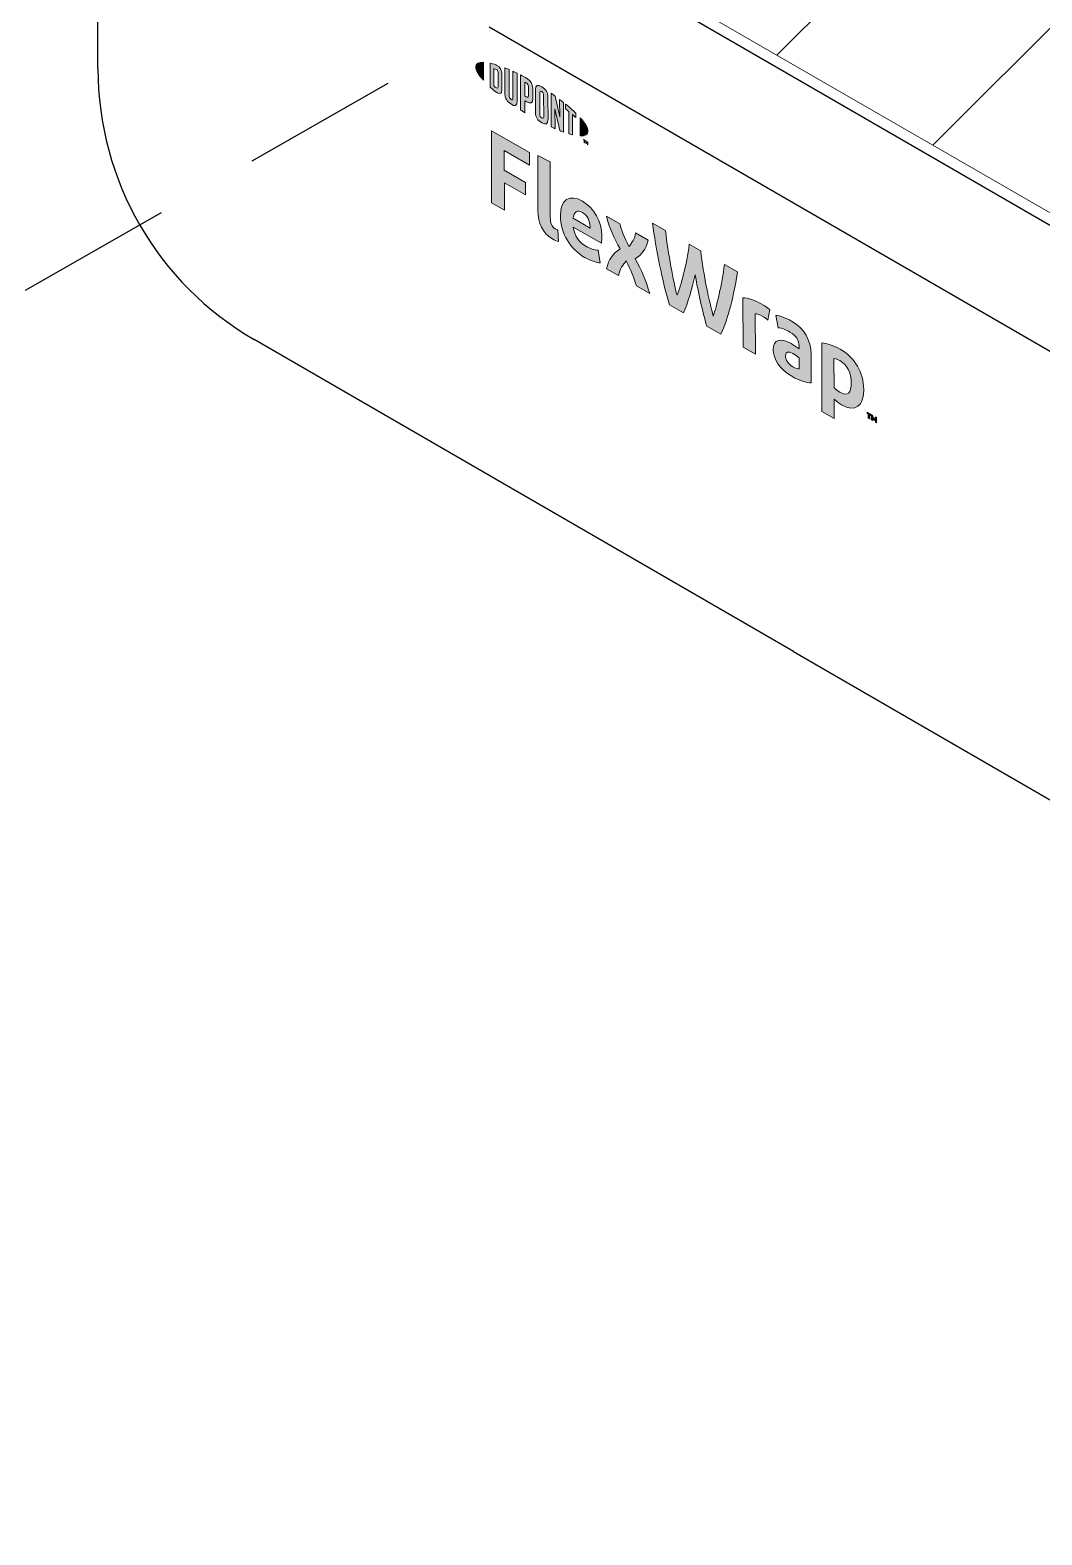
# Model space of a CAD drawing. Extents: x -1328 to 5679, y -4611 to 1603.
# Drawn here: x -146.6 to -88.4, y -1588.8 to -1502.3 of the extents above; entities that cross this region are included whole.
import ezdxf

# ---------------------------------------------------------------- set-up
doc = ezdxf.new("R2010")
doc.units = 0
doc.header["$MEASUREMENT"] = 0
doc.linetypes.add('AI-Linetype-57', pattern=[15, 9, -6])
for name, color, linetype, lineweight in [('G-ANNO-TTLB', 7, 'Continuous', 0), ('Layer 12', 7, 'Continuous', 0), ('TYVEK', 7, 'Continuous', 0)]:
    doc.layers.add(name, color=color, linetype=linetype, lineweight=lineweight)

# ---------------------------------------------------------------- blocks, each defined once
blk = doc.blocks.new('Block_154')
at = {"layer": 'TYVEK', "true_color": 0x003b71, "transparency": 33554687}
h = blk.add_hatch(color=156, dxfattribs=at)
h.dxf.hatch_style = 2
edge = h.paths.add_edge_path()
edge.add_spline(control_points=[(-120.069, -1512.227), (-120.069, -1512.227), (-120.079, -1508.086), (-120.079, -1508.086), (-120.079, -1508.086), (-117.894, -1509.341), (-117.894, -1509.341), (-117.894, -1509.341), (-117.892, -1510.063), (-117.892, -1510.063), (-117.892, -1510.063), (-119.344, -1509.229), (-119.344, -1509.229), (-119.344, -1509.229), (-119.341, -1510.353), (-119.341, -1510.353), (-119.341, -1510.353), (-118.12, -1511.054), (-118.12, -1511.054), (-118.12, -1511.054), (-118.118, -1511.776), (-118.118, -1511.776), (-118.118, -1511.776), (-119.339, -1511.075), (-119.339, -1511.075), (-119.339, -1511.075), (-119.335, -1512.648), (-119.335, -1512.648), (-119.335, -1512.648), (-120.069, -1512.227), (-120.069, -1512.227)], knot_values=[0, 0, 0, 0, 1, 1, 1, 2, 2, 2, 3, 3, 3, 4, 4, 4, 5, 5, 5, 6, 6, 6, 7, 7, 7, 8, 8, 8, 9, 9, 9, 10, 10, 10, 10], degree=3, periodic=0)
h = blk.add_hatch(color=156, dxfattribs=at)
h.dxf.hatch_style = 2
edge = h.paths.add_edge_path()
edge.add_spline(control_points=[(-116.696, -1513.071), (-116.695, -1513.39), (-116.623, -1513.603), (-116.418, -1513.721), (-116.367, -1513.75), (-116.315, -1513.774), (-116.269, -1513.789), (-116.269, -1513.789), (-116.216, -1514.463), (-116.216, -1514.463), (-116.314, -1514.431), (-116.473, -1514.363), (-116.575, -1514.304), (-117.165, -1513.965), (-117.402, -1513.386), (-117.404, -1512.676), (-117.404, -1512.676), (-117.412, -1509.517), (-117.412, -1509.517), (-117.412, -1509.517), (-116.704, -1509.877), (-116.704, -1509.877), (-116.704, -1509.877), (-116.696, -1513.071), (-116.696, -1513.071)], knot_values=[0, 0, 0, 0, 1, 1, 1, 2, 2, 2, 3, 3, 3, 4, 4, 4, 5, 5, 5, 6, 6, 6, 7, 7, 7, 8, 8, 8, 8], degree=3, periodic=0)
h = blk.add_hatch(color=156, dxfattribs=at)
h.dxf.hatch_style = 2
edge = h.paths.add_edge_path()
edge.add_spline(control_points=[(-115.385, -1513.121), (-115.385, -1513.121), (-114.41, -1513.68), (-114.41, -1513.68), (-114.41, -1513.68), (-114.41, -1513.61), (-114.41, -1513.61), (-114.411, -1513.278), (-114.565, -1512.947), (-114.847, -1512.785), (-115.145, -1512.615), (-115.339, -1512.745), (-115.385, -1513.121)], knot_values=[0, 0, 0, 0, 1, 1, 1, 2, 2, 2, 3, 3, 3, 4, 4, 4, 4], degree=3, periodic=0)
edge = h.paths.add_edge_path()
edge.add_spline(control_points=[(-113.826, -1515.681), (-114.051, -1515.67), (-114.385, -1515.562), (-114.723, -1515.367), (-115.549, -1514.893), (-116.115, -1513.966), (-116.118, -1512.984), (-116.12, -1512.043), (-115.603, -1511.702), (-114.849, -1512.135), (-114.177, -1512.52), (-113.734, -1513.324), (-113.733, -1514.117), (-113.732, -1514.294), (-113.742, -1514.442), (-113.752, -1514.554), (-113.752, -1514.554), (-115.373, -1513.624), (-115.373, -1513.624), (-115.305, -1514.135), (-115.064, -1514.487), (-114.653, -1514.722), (-114.402, -1514.867), (-114.161, -1514.94), (-113.941, -1514.96), (-113.941, -1514.96), (-113.826, -1515.681), (-113.826, -1515.681)], knot_values=[0, 0, 0, 0, 1, 1, 1, 2, 2, 2, 3, 3, 3, 4, 4, 4, 5, 5, 5, 6, 6, 6, 7, 7, 7, 8, 8, 8, 9, 9, 9, 9], degree=3, periodic=0)
h = blk.add_hatch(color=156, dxfattribs=at)
h.dxf.hatch_style = 2
edge = h.paths.add_edge_path()
edge.add_spline(control_points=[(-112.686, -1514.883), (-113.03, -1514.248), (-113.303, -1513.684), (-113.464, -1513.001), (-113.464, -1513.001), (-112.699, -1513.44), (-112.699, -1513.44), (-112.632, -1513.744), (-112.405, -1514.276), (-112.179, -1514.743), (-111.99, -1514.526), (-111.826, -1514.272), (-111.791, -1513.961), (-111.791, -1513.961), (-111.073, -1514.373), (-111.073, -1514.373), (-111.205, -1514.912), (-111.43, -1515.214), (-111.813, -1515.449), (-111.443, -1516.14), (-111.19, -1516.698), (-110.979, -1517.446), (-110.979, -1517.446), (-111.743, -1517.007), (-111.743, -1517.007), (-111.851, -1516.614), (-112.109, -1516.023), (-112.325, -1515.574), (-112.519, -1515.788), (-112.703, -1516.037), (-112.774, -1516.415), (-112.774, -1516.415), (-113.462, -1516.021), (-113.462, -1516.021), (-113.335, -1515.479), (-113.095, -1515.144), (-112.686, -1514.883)], knot_values=[0, 0, 0, 0, 1, 1, 1, 2, 2, 2, 3, 3, 3, 4, 4, 4, 5, 5, 5, 6, 6, 6, 7, 7, 7, 8, 8, 8, 9, 9, 9, 10, 10, 10, 11, 11, 11, 12, 12, 12, 12], degree=3, periodic=0)
h = blk.add_hatch(color=156, dxfattribs=at)
h.dxf.hatch_style = 2
edge = h.paths.add_edge_path()
edge.add_spline(control_points=[(-106.684, -1515.776), (-106.684, -1515.776), (-105.935, -1516.206), (-105.935, -1516.206), (-106.127, -1517.473), (-106.462, -1518.905), (-106.895, -1519.791), (-106.895, -1519.791), (-107.7, -1519.328), (-107.7, -1519.328), (-107.953, -1518.444), (-108.181, -1517.445), (-108.374, -1516.366), (-108.566, -1517.224), (-108.785, -1517.967), (-109.039, -1518.56), (-109.039, -1518.56), (-109.845, -1518.097), (-109.845, -1518.097), (-110.258, -1516.726), (-110.626, -1514.89), (-110.819, -1513.403), (-110.819, -1513.403), (-110.075, -1513.83), (-110.075, -1513.83), (-109.913, -1515.169), (-109.623, -1516.736), (-109.411, -1517.549), (-109.192, -1516.983), (-108.851, -1515.82), (-108.706, -1514.616), (-108.706, -1514.616), (-108.049, -1514.993), (-108.049, -1514.993), (-107.892, -1516.371), (-107.555, -1517.923), (-107.328, -1518.745), (-107.124, -1518.17), (-106.835, -1516.936), (-106.684, -1515.776)], knot_values=[0, 0, 0, 0, 1, 1, 1, 2, 2, 2, 3, 3, 3, 4, 4, 4, 5, 5, 5, 6, 6, 6, 7, 7, 7, 8, 8, 8, 9, 9, 9, 10, 10, 10, 11, 11, 11, 12, 12, 12, 13, 13, 13, 13], degree=3, periodic=0)
h = blk.add_hatch(color=156, dxfattribs=at)
h.dxf.hatch_style = 2
edge = h.paths.add_edge_path()
edge.add_spline(control_points=[(-104.543, -1518.052), (-104.358, -1518.158), (-104.183, -1518.281), (-104.081, -1518.37), (-104.081, -1518.37), (-104.182, -1518.98), (-104.182, -1518.98), (-104.269, -1518.894), (-104.377, -1518.82), (-104.484, -1518.758), (-104.674, -1518.649), (-104.802, -1518.617), (-104.91, -1518.615), (-104.91, -1518.615), (-104.904, -1520.933), (-104.904, -1520.933), (-104.904, -1520.933), (-105.612, -1520.527), (-105.612, -1520.527), (-105.612, -1520.527), (-105.619, -1517.693), (-105.619, -1517.693), (-105.343, -1517.693), (-104.912, -1517.84), (-104.543, -1518.052)], knot_values=[0, 0, 0, 0, 1, 1, 1, 2, 2, 2, 3, 3, 3, 4, 4, 4, 5, 5, 5, 6, 6, 6, 7, 7, 7, 8, 8, 8, 8], degree=3, periodic=0)
h = blk.add_hatch(color=156, dxfattribs=at)
h.dxf.hatch_style = 2
edge = h.paths.add_edge_path()
edge.add_spline(control_points=[(-102.387, -1521.782), (-102.387, -1521.782), (-102.388, -1521.149), (-102.388, -1521.149), (-102.506, -1521.052), (-102.63, -1520.963), (-102.753, -1520.893), (-102.989, -1520.757), (-103.173, -1520.758), (-103.172, -1521.036), (-103.172, -1521.284), (-103.018, -1521.503), (-102.746, -1521.659), (-102.592, -1521.747), (-102.464, -1521.785), (-102.387, -1521.782)], knot_values=[0, 0, 0, 0, 1, 1, 1, 2, 2, 2, 3, 3, 3, 4, 4, 4, 5, 5, 5, 5], degree=3, periodic=0)
edge = h.paths.add_edge_path()
edge.add_spline(control_points=[(-102.816, -1522.203), (-103.519, -1521.8), (-103.874, -1521.2), (-103.875, -1520.668), (-103.877, -1520.082), (-103.462, -1519.977), (-102.846, -1520.325), (-102.703, -1520.407), (-102.518, -1520.537), (-102.39, -1520.634), (-102.39, -1520.634), (-102.39, -1520.492), (-102.39, -1520.492), (-102.391, -1520.132), (-102.571, -1519.857), (-102.915, -1519.66), (-103.14, -1519.53), (-103.381, -1519.433), (-103.591, -1519.413), (-103.591, -1519.413), (-103.721, -1518.7), (-103.721, -1518.7), (-103.501, -1518.721), (-103.147, -1518.853), (-102.834, -1519.032), (-102.08, -1519.465), (-101.704, -1520.142), (-101.702, -1520.94), (-101.702, -1520.94), (-101.698, -1522.585), (-101.698, -1522.585), (-101.908, -1522.588), (-102.303, -1522.498), (-102.816, -1522.203)], knot_values=[0, 0, 0, 0, 1, 1, 1, 2, 2, 2, 3, 3, 3, 4, 4, 4, 5, 5, 5, 6, 6, 6, 7, 7, 7, 8, 8, 8, 9, 9, 9, 10, 10, 10, 11, 11, 11, 11], degree=3, periodic=0)
h = blk.add_hatch(color=156, dxfattribs=at)
h.dxf.hatch_style = 2
edge = h.paths.add_edge_path()
edge.add_spline(control_points=[(-100.053, -1523.116), (-99.601, -1523.375), (-99.392, -1523.177), (-99.393, -1522.567), (-99.394, -1522.035), (-99.59, -1521.568), (-100.057, -1521.3), (-100.185, -1521.227), (-100.278, -1521.203), (-100.385, -1521.189), (-100.385, -1521.189), (-100.381, -1522.845), (-100.381, -1522.845), (-100.284, -1522.948), (-100.201, -1523.031), (-100.053, -1523.116)], knot_values=[0, 0, 0, 0, 1, 1, 1, 2, 2, 2, 3, 3, 3, 4, 4, 4, 5, 5, 5, 5], degree=3, periodic=0)
edge = h.paths.add_edge_path()
edge.add_spline(control_points=[(-99.948, -1523.838), (-100.128, -1523.735), (-100.251, -1523.64), (-100.38, -1523.513), (-100.38, -1523.513), (-100.377, -1524.637), (-100.377, -1524.637), (-100.377, -1524.637), (-101.08, -1524.234), (-101.08, -1524.234), (-101.08, -1524.234), (-101.089, -1520.288), (-101.089, -1520.288), (-100.797, -1520.302), (-100.387, -1520.437), (-100.023, -1520.646), (-99.181, -1521.129), (-98.677, -1522.01), (-98.675, -1522.956), (-98.673, -1523.926), (-99.148, -1524.297), (-99.948, -1523.838)], knot_values=[0, 0, 0, 0, 1, 1, 1, 2, 2, 2, 3, 3, 3, 4, 4, 4, 5, 5, 5, 6, 6, 6, 7, 7, 7, 7], degree=3, periodic=0)
h = blk.add_hatch(color=156, dxfattribs=at)
h.dxf.hatch_style = 2
edge = h.paths.add_edge_path()
edge.add_spline(control_points=[(-98.167, -1524.443), (-98.141, -1524.53), (-98.116, -1524.596), (-98.085, -1524.667), (-98.055, -1524.632), (-98.033, -1524.592), (-98.008, -1524.534), (-98.008, -1524.534), (-97.934, -1524.576), (-97.934, -1524.576), (-97.934, -1524.576), (-97.933, -1524.882), (-97.933, -1524.882), (-97.933, -1524.882), (-97.998, -1524.845), (-97.998, -1524.845), (-97.998, -1524.845), (-97.998, -1524.704), (-97.998, -1524.704), (-97.998, -1524.704), (-97.995, -1524.658), (-97.995, -1524.658), (-98.016, -1524.692), (-98.04, -1524.727), (-98.061, -1524.753), (-98.061, -1524.753), (-98.111, -1524.725), (-98.111, -1524.725), (-98.133, -1524.672), (-98.158, -1524.609), (-98.179, -1524.55), (-98.179, -1524.55), (-98.176, -1524.602), (-98.176, -1524.602), (-98.176, -1524.602), (-98.176, -1524.743), (-98.176, -1524.743), (-98.176, -1524.743), (-98.24, -1524.706), (-98.24, -1524.706), (-98.24, -1524.706), (-98.241, -1524.4), (-98.241, -1524.4), (-98.241, -1524.4), (-98.167, -1524.443), (-98.167, -1524.443)], knot_values=[0, 0, 0, 0, 1, 1, 1, 2, 2, 2, 3, 3, 3, 4, 4, 4, 5, 5, 5, 6, 6, 6, 7, 7, 7, 8, 8, 8, 9, 9, 9, 10, 10, 10, 11, 11, 11, 12, 12, 12, 13, 13, 13, 14, 14, 14, 15, 15, 15, 15], degree=3, periodic=0)
edge = h.paths.add_edge_path()
edge.add_spline(control_points=[(-98.413, -1524.369), (-98.413, -1524.369), (-98.484, -1524.328), (-98.484, -1524.328), (-98.484, -1524.328), (-98.484, -1524.26), (-98.484, -1524.26), (-98.484, -1524.26), (-98.27, -1524.383), (-98.27, -1524.383), (-98.27, -1524.383), (-98.27, -1524.451), (-98.27, -1524.451), (-98.27, -1524.451), (-98.341, -1524.41), (-98.341, -1524.41), (-98.341, -1524.41), (-98.341, -1524.648), (-98.341, -1524.648), (-98.341, -1524.648), (-98.412, -1524.607), (-98.412, -1524.607), (-98.412, -1524.607), (-98.413, -1524.369), (-98.413, -1524.369)], knot_values=[0, 0, 0, 0, 1, 1, 1, 2, 2, 2, 3, 3, 3, 4, 4, 4, 5, 5, 5, 6, 6, 6, 7, 7, 7, 8, 8, 8, 8], degree=3, periodic=0)
at = {"layer": 'TYVEK'}
for points, knots in [([(-120.069, -1512.227), (-120.069, -1512.227), (-120.079, -1508.086), (-120.079, -1508.086), (-120.079, -1508.086), (-117.894, -1509.341), (-117.894, -1509.341), (-117.894, -1509.341), (-117.892, -1510.063), (-117.892, -1510.063), (-117.892, -1510.063), (-119.344, -1509.229), (-119.344, -1509.229), (-119.344, -1509.229), (-119.341, -1510.353), (-119.341, -1510.353), (-119.341, -1510.353), (-118.12, -1511.054), (-118.12, -1511.054), (-118.12, -1511.054), (-118.118, -1511.776), (-118.118, -1511.776), (-118.118, -1511.776), (-119.339, -1511.075), (-119.339, -1511.075), (-119.339, -1511.075), (-119.335, -1512.648), (-119.335, -1512.648), (-119.335, -1512.648), (-120.069, -1512.227), (-120.069, -1512.227)], [0, 0, 0, 0, 1, 1, 1, 2, 2, 2, 3, 3, 3, 4, 4, 4, 5, 5, 5, 6, 6, 6, 7, 7, 7, 8, 8, 8, 9, 9, 9, 10, 10, 10, 10]), ([(-116.696, -1513.071), (-116.695, -1513.39), (-116.623, -1513.603), (-116.418, -1513.721), (-116.367, -1513.75), (-116.315, -1513.774), (-116.269, -1513.789), (-116.269, -1513.789), (-116.216, -1514.463), (-116.216, -1514.463), (-116.314, -1514.431), (-116.473, -1514.363), (-116.575, -1514.304), (-117.165, -1513.965), (-117.402, -1513.386), (-117.404, -1512.676), (-117.404, -1512.676), (-117.412, -1509.517), (-117.412, -1509.517), (-117.412, -1509.517), (-116.704, -1509.877), (-116.704, -1509.877), (-116.704, -1509.877), (-116.696, -1513.071), (-116.696, -1513.071)], [0, 0, 0, 0, 1, 1, 1, 2, 2, 2, 3, 3, 3, 4, 4, 4, 5, 5, 5, 6, 6, 6, 7, 7, 7, 8, 8, 8, 8]), ([(-113.826, -1515.681), (-114.051, -1515.67), (-114.385, -1515.562), (-114.723, -1515.367), (-115.549, -1514.893), (-116.115, -1513.966), (-116.118, -1512.984), (-116.12, -1512.043), (-115.603, -1511.702), (-114.849, -1512.135), (-114.177, -1512.52), (-113.734, -1513.324), (-113.733, -1514.117), (-113.732, -1514.294), (-113.742, -1514.442), (-113.752, -1514.554), (-113.752, -1514.554), (-115.373, -1513.624), (-115.373, -1513.624), (-115.305, -1514.135), (-115.064, -1514.487), (-114.653, -1514.722), (-114.402, -1514.867), (-114.161, -1514.94), (-113.941, -1514.96), (-113.941, -1514.96), (-113.826, -1515.681), (-113.826, -1515.681)], [0, 0, 0, 0, 1, 1, 1, 2, 2, 2, 3, 3, 3, 4, 4, 4, 5, 5, 5, 6, 6, 6, 7, 7, 7, 8, 8, 8, 9, 9, 9, 9]), ([(-115.385, -1513.121), (-115.385, -1513.121), (-114.41, -1513.68), (-114.41, -1513.68), (-114.41, -1513.68), (-114.41, -1513.61), (-114.41, -1513.61), (-114.411, -1513.278), (-114.565, -1512.947), (-114.847, -1512.785), (-115.145, -1512.615), (-115.339, -1512.745), (-115.385, -1513.121)], [0, 0, 0, 0, 1, 1, 1, 2, 2, 2, 3, 3, 3, 4, 4, 4, 4]), ([(-112.686, -1514.883), (-113.03, -1514.248), (-113.303, -1513.684), (-113.464, -1513.001), (-113.464, -1513.001), (-112.699, -1513.44), (-112.699, -1513.44), (-112.632, -1513.744), (-112.405, -1514.276), (-112.179, -1514.743), (-111.99, -1514.526), (-111.826, -1514.272), (-111.791, -1513.961), (-111.791, -1513.961), (-111.073, -1514.373), (-111.073, -1514.373), (-111.205, -1514.912), (-111.43, -1515.214), (-111.813, -1515.449), (-111.443, -1516.14), (-111.19, -1516.698), (-110.979, -1517.446), (-110.979, -1517.446), (-111.743, -1517.007), (-111.743, -1517.007), (-111.851, -1516.614), (-112.109, -1516.023), (-112.325, -1515.574), (-112.519, -1515.788), (-112.703, -1516.037), (-112.774, -1516.415), (-112.774, -1516.415), (-113.462, -1516.021), (-113.462, -1516.021), (-113.335, -1515.479), (-113.095, -1515.144), (-112.686, -1514.883)], [0, 0, 0, 0, 1, 1, 1, 2, 2, 2, 3, 3, 3, 4, 4, 4, 5, 5, 5, 6, 6, 6, 7, 7, 7, 8, 8, 8, 9, 9, 9, 10, 10, 10, 11, 11, 11, 12, 12, 12, 12]), ([(-106.684, -1515.776), (-106.684, -1515.776), (-105.935, -1516.206), (-105.935, -1516.206), (-106.127, -1517.473), (-106.462, -1518.905), (-106.895, -1519.791), (-106.895, -1519.791), (-107.7, -1519.328), (-107.7, -1519.328), (-107.953, -1518.444), (-108.181, -1517.445), (-108.374, -1516.366), (-108.566, -1517.224), (-108.785, -1517.967), (-109.039, -1518.56), (-109.039, -1518.56), (-109.845, -1518.097), (-109.845, -1518.097), (-110.258, -1516.726), (-110.626, -1514.89), (-110.819, -1513.403), (-110.819, -1513.403), (-110.075, -1513.83), (-110.075, -1513.83), (-109.913, -1515.169), (-109.623, -1516.736), (-109.411, -1517.549), (-109.192, -1516.983), (-108.851, -1515.82), (-108.706, -1514.616), (-108.706, -1514.616), (-108.049, -1514.993), (-108.049, -1514.993), (-107.892, -1516.371), (-107.555, -1517.923), (-107.328, -1518.745), (-107.124, -1518.17), (-106.835, -1516.936), (-106.684, -1515.776)], [0, 0, 0, 0, 1, 1, 1, 2, 2, 2, 3, 3, 3, 4, 4, 4, 5, 5, 5, 6, 6, 6, 7, 7, 7, 8, 8, 8, 9, 9, 9, 10, 10, 10, 11, 11, 11, 12, 12, 12, 13, 13, 13, 13]), ([(-104.543, -1518.052), (-104.358, -1518.158), (-104.183, -1518.281), (-104.081, -1518.37), (-104.081, -1518.37), (-104.182, -1518.98), (-104.182, -1518.98), (-104.269, -1518.894), (-104.377, -1518.82), (-104.484, -1518.758), (-104.674, -1518.649), (-104.802, -1518.617), (-104.91, -1518.615), (-104.91, -1518.615), (-104.904, -1520.933), (-104.904, -1520.933), (-104.904, -1520.933), (-105.612, -1520.527), (-105.612, -1520.527), (-105.612, -1520.527), (-105.619, -1517.693), (-105.619, -1517.693), (-105.343, -1517.693), (-104.912, -1517.84), (-104.543, -1518.052)], [0, 0, 0, 0, 1, 1, 1, 2, 2, 2, 3, 3, 3, 4, 4, 4, 5, 5, 5, 6, 6, 6, 7, 7, 7, 8, 8, 8, 8]), ([(-102.816, -1522.203), (-103.519, -1521.8), (-103.874, -1521.2), (-103.875, -1520.668), (-103.877, -1520.082), (-103.462, -1519.977), (-102.846, -1520.325), (-102.703, -1520.407), (-102.518, -1520.537), (-102.39, -1520.634), (-102.39, -1520.634), (-102.39, -1520.492), (-102.39, -1520.492), (-102.391, -1520.132), (-102.571, -1519.857), (-102.915, -1519.66), (-103.14, -1519.53), (-103.381, -1519.433), (-103.591, -1519.413), (-103.591, -1519.413), (-103.721, -1518.7), (-103.721, -1518.7), (-103.501, -1518.721), (-103.147, -1518.853), (-102.834, -1519.032), (-102.08, -1519.465), (-101.704, -1520.142), (-101.702, -1520.94), (-101.702, -1520.94), (-101.698, -1522.585), (-101.698, -1522.585), (-101.908, -1522.588), (-102.303, -1522.498), (-102.816, -1522.203)], [0, 0, 0, 0, 1, 1, 1, 2, 2, 2, 3, 3, 3, 4, 4, 4, 5, 5, 5, 6, 6, 6, 7, 7, 7, 8, 8, 8, 9, 9, 9, 10, 10, 10, 11, 11, 11, 11]), ([(-99.948, -1523.838), (-100.128, -1523.735), (-100.251, -1523.64), (-100.38, -1523.513), (-100.38, -1523.513), (-100.377, -1524.637), (-100.377, -1524.637), (-100.377, -1524.637), (-101.08, -1524.234), (-101.08, -1524.234), (-101.08, -1524.234), (-101.089, -1520.288), (-101.089, -1520.288), (-100.797, -1520.302), (-100.387, -1520.437), (-100.023, -1520.646), (-99.181, -1521.129), (-98.677, -1522.01), (-98.675, -1522.956), (-98.673, -1523.926), (-99.148, -1524.297), (-99.948, -1523.838)], [0, 0, 0, 0, 1, 1, 1, 2, 2, 2, 3, 3, 3, 4, 4, 4, 5, 5, 5, 6, 6, 6, 7, 7, 7, 7]), ([(-102.387, -1521.782), (-102.387, -1521.782), (-102.388, -1521.149), (-102.388, -1521.149), (-102.506, -1521.052), (-102.63, -1520.963), (-102.753, -1520.893), (-102.989, -1520.757), (-103.173, -1520.758), (-103.172, -1521.036), (-103.172, -1521.284), (-103.018, -1521.503), (-102.746, -1521.659), (-102.592, -1521.747), (-102.464, -1521.785), (-102.387, -1521.782)], [0, 0, 0, 0, 1, 1, 1, 2, 2, 2, 3, 3, 3, 4, 4, 4, 5, 5, 5, 5]), ([(-100.053, -1523.116), (-99.601, -1523.375), (-99.392, -1523.177), (-99.393, -1522.567), (-99.394, -1522.035), (-99.59, -1521.568), (-100.057, -1521.3), (-100.185, -1521.227), (-100.278, -1521.203), (-100.385, -1521.189), (-100.385, -1521.189), (-100.381, -1522.845), (-100.381, -1522.845), (-100.284, -1522.948), (-100.201, -1523.031), (-100.053, -1523.116)], [0, 0, 0, 0, 1, 1, 1, 2, 2, 2, 3, 3, 3, 4, 4, 4, 5, 5, 5, 5]), ([(-98.413, -1524.369), (-98.413, -1524.369), (-98.484, -1524.328), (-98.484, -1524.328), (-98.484, -1524.328), (-98.484, -1524.26), (-98.484, -1524.26), (-98.484, -1524.26), (-98.27, -1524.383), (-98.27, -1524.383), (-98.27, -1524.383), (-98.27, -1524.451), (-98.27, -1524.451), (-98.27, -1524.451), (-98.341, -1524.41), (-98.341, -1524.41), (-98.341, -1524.41), (-98.341, -1524.648), (-98.341, -1524.648), (-98.341, -1524.648), (-98.412, -1524.607), (-98.412, -1524.607), (-98.412, -1524.607), (-98.413, -1524.369), (-98.413, -1524.369)], [0, 0, 0, 0, 1, 1, 1, 2, 2, 2, 3, 3, 3, 4, 4, 4, 5, 5, 5, 6, 6, 6, 7, 7, 7, 8, 8, 8, 8]), ([(-98.167, -1524.443), (-98.141, -1524.53), (-98.116, -1524.596), (-98.085, -1524.667), (-98.055, -1524.632), (-98.033, -1524.592), (-98.008, -1524.534), (-98.008, -1524.534), (-97.934, -1524.576), (-97.934, -1524.576), (-97.934, -1524.576), (-97.933, -1524.882), (-97.933, -1524.882), (-97.933, -1524.882), (-97.998, -1524.845), (-97.998, -1524.845), (-97.998, -1524.845), (-97.998, -1524.704), (-97.998, -1524.704), (-97.998, -1524.704), (-97.995, -1524.658), (-97.995, -1524.658), (-98.016, -1524.692), (-98.04, -1524.727), (-98.061, -1524.753), (-98.061, -1524.753), (-98.111, -1524.725), (-98.111, -1524.725), (-98.133, -1524.672), (-98.158, -1524.609), (-98.179, -1524.55), (-98.179, -1524.55), (-98.176, -1524.602), (-98.176, -1524.602), (-98.176, -1524.602), (-98.176, -1524.743), (-98.176, -1524.743), (-98.176, -1524.743), (-98.24, -1524.706), (-98.24, -1524.706), (-98.24, -1524.706), (-98.241, -1524.4), (-98.241, -1524.4), (-98.241, -1524.4), (-98.167, -1524.443), (-98.167, -1524.443)], [0, 0, 0, 0, 1, 1, 1, 2, 2, 2, 3, 3, 3, 4, 4, 4, 5, 5, 5, 6, 6, 6, 7, 7, 7, 8, 8, 8, 9, 9, 9, 10, 10, 10, 11, 11, 11, 12, 12, 12, 13, 13, 13, 14, 14, 14, 15, 15, 15, 15])]:
    blk.add_open_spline(points, degree=3, knots=knots, dxfattribs=at)
blk = doc.blocks.new('Block_155')
at = {"layer": 'TYVEK', "true_color": 0x003b71, "transparency": 33554687}
h = blk.add_hatch(color=156, dxfattribs=at)
h.dxf.hatch_style = 2
edge = h.paths.add_edge_path()
edge.add_spline(control_points=[(-120.982, -1504.408), (-120.981, -1504.598), (-120.82, -1504.869), (-120.54, -1505.182), (-120.54, -1505.182), (-120.543, -1504.143), (-120.543, -1504.143), (-120.822, -1504.134), (-120.982, -1504.219), (-120.982, -1504.408)], knot_values=[0, 0, 0, 0, 1, 1, 1, 2, 2, 2, 3, 3, 3, 3], degree=3, periodic=0)
h = blk.add_hatch(color=156, dxfattribs=at)
h.dxf.hatch_style = 2
edge = h.paths.add_edge_path()
edge.add_spline(control_points=[(-119.7, -1505.568), (-119.7, -1505.648), (-119.742, -1505.65), (-119.791, -1505.622), (-119.83, -1505.6), (-119.89, -1505.549), (-119.938, -1505.506), (-119.938, -1505.506), (-119.941, -1504.512), (-119.941, -1504.512), (-119.892, -1504.525), (-119.832, -1504.543), (-119.794, -1504.565), (-119.744, -1504.594), (-119.703, -1504.644), (-119.702, -1504.724), (-119.702, -1504.724), (-119.7, -1505.568), (-119.7, -1505.568)], knot_values=[0, 0, 0, 0, 1, 1, 1, 2, 2, 2, 3, 3, 3, 4, 4, 4, 5, 5, 5, 6, 6, 6, 6], degree=3, periodic=0)
edge = h.paths.add_edge_path()
edge.add_spline(control_points=[(-119.762, -1504.324), (-119.84, -1504.279), (-119.953, -1504.241), (-120.156, -1504.197), (-120.156, -1504.197), (-120.153, -1505.575), (-120.153, -1505.575), (-119.974, -1505.74), (-119.836, -1505.856), (-119.758, -1505.9), (-119.578, -1506.004), (-119.477, -1505.935), (-119.477, -1505.731), (-119.477, -1505.731), (-119.48, -1504.816), (-119.48, -1504.816), (-119.48, -1504.613), (-119.582, -1504.428), (-119.762, -1504.324)], knot_values=[0, 0, 0, 0, 1, 1, 1, 2, 2, 2, 3, 3, 3, 4, 4, 4, 5, 5, 5, 6, 6, 6, 6], degree=3, periodic=0)
h = blk.add_hatch(color=156, dxfattribs=at)
h.dxf.hatch_style = 2
edge = h.paths.add_edge_path()
edge.add_spline(control_points=[(-118.85, -1506.218), (-118.85, -1506.297), (-118.873, -1506.334), (-118.96, -1506.272), (-119.044, -1506.212), (-119.067, -1506.158), (-119.067, -1506.063), (-119.067, -1506.063), (-119.071, -1504.564), (-119.071, -1504.564), (-119.127, -1504.538), (-119.253, -1504.486), (-119.307, -1504.464), (-119.307, -1504.464), (-119.303, -1505.981), (-119.303, -1505.981), (-119.302, -1506.223), (-119.2, -1506.376), (-118.959, -1506.546), (-118.738, -1506.702), (-118.603, -1506.651), (-118.604, -1506.382), (-118.604, -1506.382), (-118.608, -1504.78), (-118.608, -1504.78), (-118.654, -1504.757), (-118.805, -1504.685), (-118.853, -1504.663), (-118.853, -1504.663), (-118.85, -1506.218), (-118.85, -1506.218)], knot_values=[0, 0, 0, 0, 1, 1, 1, 2, 2, 2, 3, 3, 3, 4, 4, 4, 5, 5, 5, 6, 6, 6, 7, 7, 7, 8, 8, 8, 9, 9, 9, 10, 10, 10, 10], degree=3, periodic=0)
h = blk.add_hatch(color=156, dxfattribs=at)
h.dxf.hatch_style = 2
edge = h.paths.add_edge_path()
edge.add_spline(control_points=[(-117.955, -1506.073), (-117.955, -1506.16), (-117.981, -1506.189), (-118.081, -1506.132), (-118.081, -1506.132), (-118.167, -1506.083), (-118.167, -1506.083), (-118.167, -1506.083), (-118.169, -1505.286), (-118.169, -1505.286), (-118.131, -1505.306), (-118.11, -1505.317), (-118.087, -1505.33), (-117.979, -1505.392), (-117.956, -1505.453), (-117.956, -1505.541), (-117.956, -1505.541), (-117.955, -1506.073), (-117.955, -1506.073)], knot_values=[0, 0, 0, 0, 1, 1, 1, 2, 2, 2, 3, 3, 3, 4, 4, 4, 5, 5, 5, 6, 6, 6, 6], degree=3, periodic=0)
edge = h.paths.add_edge_path()
edge.add_spline(control_points=[(-118.074, -1505.057), (-118.116, -1505.032), (-118.272, -1504.949), (-118.416, -1504.876), (-118.416, -1504.876), (-118.411, -1506.895), (-118.411, -1506.895), (-118.362, -1506.926), (-118.234, -1507.007), (-118.165, -1507.049), (-118.165, -1507.049), (-118.167, -1506.363), (-118.167, -1506.363), (-118.167, -1506.363), (-118.07, -1506.418), (-118.07, -1506.418), (-117.813, -1506.565), (-117.706, -1506.494), (-117.707, -1506.237), (-117.707, -1506.237), (-117.708, -1505.643), (-117.708, -1505.643), (-117.709, -1505.392), (-117.829, -1505.197), (-118.074, -1505.057)], knot_values=[0, 0, 0, 0, 1, 1, 1, 2, 2, 2, 3, 3, 3, 4, 4, 4, 5, 5, 5, 6, 6, 6, 7, 7, 7, 8, 8, 8, 8], degree=3, periodic=0)
h = blk.add_hatch(color=156, dxfattribs=at)
h.dxf.hatch_style = 2
edge = h.paths.add_edge_path()
edge.add_spline(control_points=[(-117.075, -1507.283), (-117.075, -1507.362), (-117.098, -1507.39), (-117.185, -1507.343), (-117.274, -1507.295), (-117.299, -1507.237), (-117.299, -1507.154), (-117.299, -1507.154), (-117.302, -1505.896), (-117.302, -1505.896), (-117.302, -1505.813), (-117.278, -1505.781), (-117.188, -1505.836), (-117.101, -1505.889), (-117.078, -1505.945), (-117.078, -1506.024), (-117.078, -1506.024), (-117.075, -1507.283), (-117.075, -1507.283)], knot_values=[0, 0, 0, 0, 1, 1, 1, 2, 2, 2, 3, 3, 3, 4, 4, 4, 5, 5, 5, 6, 6, 6, 6], degree=3, periodic=0)
edge = h.paths.add_edge_path()
edge.add_spline(control_points=[(-117.189, -1505.554), (-117.417, -1505.41), (-117.552, -1505.448), (-117.552, -1505.714), (-117.552, -1505.714), (-117.549, -1507.034), (-117.549, -1507.034), (-117.548, -1507.315), (-117.425, -1507.501), (-117.184, -1507.627), (-116.948, -1507.75), (-116.826, -1507.718), (-116.826, -1507.419), (-116.826, -1507.419), (-116.83, -1506.159), (-116.83, -1506.159), (-116.83, -1505.875), (-116.942, -1505.709), (-117.189, -1505.554)], knot_values=[0, 0, 0, 0, 1, 1, 1, 2, 2, 2, 3, 3, 3, 4, 4, 4, 5, 5, 5, 6, 6, 6, 6], degree=3, periodic=0)
h = blk.add_hatch(color=156, dxfattribs=at)
h.dxf.hatch_style = 2
edge = h.paths.add_edge_path()
edge.add_spline(control_points=[(-116.145, -1507.275), (-116.145, -1507.275), (-116.421, -1506.093), (-116.421, -1506.093), (-116.495, -1506.039), (-116.584, -1505.976), (-116.654, -1505.929), (-116.654, -1505.929), (-116.649, -1507.866), (-116.649, -1507.866), (-116.6, -1507.888), (-116.476, -1507.943), (-116.412, -1507.97), (-116.412, -1507.97), (-116.435, -1506.818), (-116.435, -1506.818), (-116.435, -1506.818), (-116.143, -1508.08), (-116.143, -1508.08), (-116.082, -1508.104), (-115.992, -1508.138), (-115.933, -1508.159), (-115.933, -1508.159), (-115.938, -1506.457), (-115.938, -1506.457), (-115.999, -1506.408), (-116.111, -1506.322), (-116.165, -1506.281), (-116.165, -1506.281), (-116.145, -1507.275), (-116.145, -1507.275)], knot_values=[0, 0, 0, 0, 1, 1, 1, 2, 2, 2, 3, 3, 3, 4, 4, 4, 5, 5, 5, 6, 6, 6, 7, 7, 7, 8, 8, 8, 9, 9, 9, 10, 10, 10, 10], degree=3, periodic=0)
h = blk.add_hatch(color=156, dxfattribs=at)
h.dxf.hatch_style = 2
edge = h.paths.add_edge_path()
edge.add_spline(control_points=[(-115.815, -1506.824), (-115.754, -1506.872), (-115.694, -1506.92), (-115.636, -1506.969), (-115.636, -1506.969), (-115.633, -1508.256), (-115.633, -1508.256), (-115.579, -1508.273), (-115.479, -1508.3), (-115.413, -1508.316), (-115.413, -1508.316), (-115.415, -1507.156), (-115.415, -1507.156), (-115.351, -1507.212), (-115.291, -1507.265), (-115.236, -1507.315), (-115.236, -1507.315), (-115.237, -1507.067), (-115.237, -1507.067), (-115.411, -1506.897), (-115.598, -1506.733), (-115.816, -1506.555), (-115.816, -1506.555), (-115.815, -1506.824), (-115.815, -1506.824)], knot_values=[0, 0, 0, 0, 1, 1, 1, 2, 2, 2, 3, 3, 3, 4, 4, 4, 5, 5, 5, 6, 6, 6, 7, 7, 7, 8, 8, 8, 8], degree=3, periodic=0)
h = blk.add_hatch(color=156, dxfattribs=at)
h.dxf.hatch_style = 2
edge = h.paths.add_edge_path()
edge.add_spline(control_points=[(-114.531, -1508.112), (-114.53, -1508.302), (-114.69, -1508.388), (-114.97, -1508.381), (-114.97, -1508.381), (-114.972, -1507.341), (-114.972, -1507.341), (-114.692, -1507.654), (-114.531, -1507.923), (-114.531, -1508.112)], knot_values=[0, 0, 0, 0, 1, 1, 1, 2, 2, 2, 3, 3, 3, 3], degree=3, periodic=0)
h = blk.add_hatch(color=156, dxfattribs=at)
h.dxf.hatch_style = 2
edge = h.paths.add_edge_path()
edge.add_spline(control_points=[(-114.66, -1508.662), (-114.66, -1508.662), (-114.633, -1508.678), (-114.633, -1508.678), (-114.633, -1508.678), (-114.594, -1508.771), (-114.594, -1508.771), (-114.594, -1508.771), (-114.555, -1508.723), (-114.555, -1508.723), (-114.555, -1508.723), (-114.529, -1508.737), (-114.529, -1508.737), (-114.529, -1508.737), (-114.529, -1508.887), (-114.529, -1508.887), (-114.529, -1508.887), (-114.553, -1508.874), (-114.553, -1508.874), (-114.553, -1508.874), (-114.553, -1508.767), (-114.553, -1508.767), (-114.553, -1508.767), (-114.593, -1508.815), (-114.593, -1508.815), (-114.593, -1508.815), (-114.595, -1508.814), (-114.595, -1508.814), (-114.595, -1508.814), (-114.636, -1508.719), (-114.636, -1508.719), (-114.636, -1508.719), (-114.635, -1508.826), (-114.635, -1508.826), (-114.635, -1508.826), (-114.659, -1508.812), (-114.659, -1508.812), (-114.659, -1508.812), (-114.66, -1508.662), (-114.66, -1508.662)], knot_values=[0, 0, 0, 0, 1, 1, 1, 2, 2, 2, 3, 3, 3, 4, 4, 4, 5, 5, 5, 6, 6, 6, 7, 7, 7, 8, 8, 8, 9, 9, 9, 10, 10, 10, 11, 11, 11, 12, 12, 12, 13, 13, 13, 13], degree=3, periodic=0)
edge = h.paths.add_edge_path()
edge.add_spline(control_points=[(-114.753, -1508.635), (-114.753, -1508.635), (-114.793, -1508.612), (-114.793, -1508.612), (-114.793, -1508.612), (-114.793, -1508.586), (-114.793, -1508.586), (-114.793, -1508.586), (-114.688, -1508.646), (-114.688, -1508.646), (-114.688, -1508.646), (-114.688, -1508.673), (-114.688, -1508.673), (-114.688, -1508.673), (-114.728, -1508.65), (-114.728, -1508.65), (-114.728, -1508.65), (-114.727, -1508.773), (-114.727, -1508.773), (-114.727, -1508.773), (-114.752, -1508.759), (-114.752, -1508.759), (-114.752, -1508.759), (-114.753, -1508.635), (-114.753, -1508.635)], knot_values=[0, 0, 0, 0, 1, 1, 1, 2, 2, 2, 3, 3, 3, 4, 4, 4, 5, 5, 5, 6, 6, 6, 7, 7, 7, 8, 8, 8, 8], degree=3, periodic=0)
at = {"layer": 'TYVEK'}
for points, knots in [([(-120.982, -1504.408), (-120.981, -1504.598), (-120.82, -1504.869), (-120.54, -1505.182), (-120.54, -1505.182), (-120.543, -1504.143), (-120.543, -1504.143), (-120.822, -1504.134), (-120.982, -1504.219), (-120.982, -1504.408)], [0, 0, 0, 0, 1, 1, 1, 2, 2, 2, 3, 3, 3, 3]), ([(-119.762, -1504.324), (-119.84, -1504.279), (-119.953, -1504.241), (-120.156, -1504.197), (-120.156, -1504.197), (-120.153, -1505.575), (-120.153, -1505.575), (-119.974, -1505.74), (-119.836, -1505.856), (-119.758, -1505.9), (-119.578, -1506.004), (-119.477, -1505.935), (-119.477, -1505.731), (-119.477, -1505.731), (-119.48, -1504.816), (-119.48, -1504.816), (-119.48, -1504.613), (-119.582, -1504.428), (-119.762, -1504.324)], [0, 0, 0, 0, 1, 1, 1, 2, 2, 2, 3, 3, 3, 4, 4, 4, 5, 5, 5, 6, 6, 6, 6]), ([(-119.7, -1505.568), (-119.7, -1505.648), (-119.742, -1505.65), (-119.791, -1505.622), (-119.83, -1505.6), (-119.89, -1505.549), (-119.938, -1505.506), (-119.938, -1505.506), (-119.941, -1504.512), (-119.941, -1504.512), (-119.892, -1504.525), (-119.832, -1504.543), (-119.794, -1504.565), (-119.744, -1504.594), (-119.703, -1504.644), (-119.702, -1504.724), (-119.702, -1504.724), (-119.7, -1505.568), (-119.7, -1505.568)], [0, 0, 0, 0, 1, 1, 1, 2, 2, 2, 3, 3, 3, 4, 4, 4, 5, 5, 5, 6, 6, 6, 6]), ([(-118.85, -1506.218), (-118.85, -1506.297), (-118.873, -1506.334), (-118.96, -1506.272), (-119.044, -1506.212), (-119.067, -1506.158), (-119.067, -1506.063), (-119.067, -1506.063), (-119.071, -1504.564), (-119.071, -1504.564), (-119.127, -1504.538), (-119.253, -1504.486), (-119.307, -1504.464), (-119.307, -1504.464), (-119.303, -1505.981), (-119.303, -1505.981), (-119.302, -1506.223), (-119.2, -1506.376), (-118.959, -1506.546), (-118.738, -1506.702), (-118.603, -1506.651), (-118.604, -1506.382), (-118.604, -1506.382), (-118.608, -1504.78), (-118.608, -1504.78), (-118.654, -1504.757), (-118.805, -1504.685), (-118.853, -1504.663), (-118.853, -1504.663), (-118.85, -1506.218), (-118.85, -1506.218)], [0, 0, 0, 0, 1, 1, 1, 2, 2, 2, 3, 3, 3, 4, 4, 4, 5, 5, 5, 6, 6, 6, 7, 7, 7, 8, 8, 8, 9, 9, 9, 10, 10, 10, 10]), ([(-118.074, -1505.057), (-118.116, -1505.032), (-118.272, -1504.949), (-118.416, -1504.876), (-118.416, -1504.876), (-118.411, -1506.895), (-118.411, -1506.895), (-118.362, -1506.926), (-118.234, -1507.007), (-118.165, -1507.049), (-118.165, -1507.049), (-118.167, -1506.363), (-118.167, -1506.363), (-118.167, -1506.363), (-118.07, -1506.418), (-118.07, -1506.418), (-117.813, -1506.565), (-117.706, -1506.494), (-117.707, -1506.237), (-117.707, -1506.237), (-117.708, -1505.643), (-117.708, -1505.643), (-117.709, -1505.392), (-117.829, -1505.197), (-118.074, -1505.057)], [0, 0, 0, 0, 1, 1, 1, 2, 2, 2, 3, 3, 3, 4, 4, 4, 5, 5, 5, 6, 6, 6, 7, 7, 7, 8, 8, 8, 8]), ([(-117.955, -1506.073), (-117.955, -1506.16), (-117.981, -1506.189), (-118.081, -1506.132), (-118.081, -1506.132), (-118.167, -1506.083), (-118.167, -1506.083), (-118.167, -1506.083), (-118.169, -1505.286), (-118.169, -1505.286), (-118.131, -1505.306), (-118.11, -1505.317), (-118.087, -1505.33), (-117.979, -1505.392), (-117.956, -1505.453), (-117.956, -1505.541), (-117.956, -1505.541), (-117.955, -1506.073), (-117.955, -1506.073)], [0, 0, 0, 0, 1, 1, 1, 2, 2, 2, 3, 3, 3, 4, 4, 4, 5, 5, 5, 6, 6, 6, 6]), ([(-117.189, -1505.554), (-117.417, -1505.41), (-117.552, -1505.448), (-117.552, -1505.714), (-117.552, -1505.714), (-117.549, -1507.034), (-117.549, -1507.034), (-117.548, -1507.315), (-117.425, -1507.501), (-117.184, -1507.627), (-116.948, -1507.75), (-116.826, -1507.718), (-116.826, -1507.419), (-116.826, -1507.419), (-116.83, -1506.159), (-116.83, -1506.159), (-116.83, -1505.875), (-116.942, -1505.709), (-117.189, -1505.554)], [0, 0, 0, 0, 1, 1, 1, 2, 2, 2, 3, 3, 3, 4, 4, 4, 5, 5, 5, 6, 6, 6, 6]), ([(-117.075, -1507.283), (-117.075, -1507.362), (-117.098, -1507.39), (-117.185, -1507.343), (-117.274, -1507.295), (-117.299, -1507.237), (-117.299, -1507.154), (-117.299, -1507.154), (-117.302, -1505.896), (-117.302, -1505.896), (-117.302, -1505.813), (-117.278, -1505.781), (-117.188, -1505.836), (-117.101, -1505.889), (-117.078, -1505.945), (-117.078, -1506.024), (-117.078, -1506.024), (-117.075, -1507.283), (-117.075, -1507.283)], [0, 0, 0, 0, 1, 1, 1, 2, 2, 2, 3, 3, 3, 4, 4, 4, 5, 5, 5, 6, 6, 6, 6]), ([(-116.145, -1507.275), (-116.145, -1507.275), (-116.421, -1506.093), (-116.421, -1506.093), (-116.495, -1506.039), (-116.584, -1505.976), (-116.654, -1505.929), (-116.654, -1505.929), (-116.649, -1507.866), (-116.649, -1507.866), (-116.6, -1507.888), (-116.476, -1507.943), (-116.412, -1507.97), (-116.412, -1507.97), (-116.435, -1506.818), (-116.435, -1506.818), (-116.435, -1506.818), (-116.143, -1508.08), (-116.143, -1508.08), (-116.082, -1508.104), (-115.992, -1508.138), (-115.933, -1508.159), (-115.933, -1508.159), (-115.938, -1506.457), (-115.938, -1506.457), (-115.999, -1506.408), (-116.111, -1506.322), (-116.165, -1506.281), (-116.165, -1506.281), (-116.145, -1507.275), (-116.145, -1507.275)], [0, 0, 0, 0, 1, 1, 1, 2, 2, 2, 3, 3, 3, 4, 4, 4, 5, 5, 5, 6, 6, 6, 7, 7, 7, 8, 8, 8, 9, 9, 9, 10, 10, 10, 10]), ([(-115.815, -1506.824), (-115.754, -1506.872), (-115.694, -1506.92), (-115.636, -1506.969), (-115.636, -1506.969), (-115.633, -1508.256), (-115.633, -1508.256), (-115.579, -1508.273), (-115.479, -1508.3), (-115.413, -1508.316), (-115.413, -1508.316), (-115.415, -1507.156), (-115.415, -1507.156), (-115.351, -1507.212), (-115.291, -1507.265), (-115.236, -1507.315), (-115.236, -1507.315), (-115.237, -1507.067), (-115.237, -1507.067), (-115.411, -1506.897), (-115.598, -1506.733), (-115.816, -1506.555), (-115.816, -1506.555), (-115.815, -1506.824), (-115.815, -1506.824)], [0, 0, 0, 0, 1, 1, 1, 2, 2, 2, 3, 3, 3, 4, 4, 4, 5, 5, 5, 6, 6, 6, 7, 7, 7, 8, 8, 8, 8]), ([(-114.531, -1508.112), (-114.53, -1508.302), (-114.69, -1508.388), (-114.97, -1508.381), (-114.97, -1508.381), (-114.972, -1507.341), (-114.972, -1507.341), (-114.692, -1507.654), (-114.531, -1507.923), (-114.531, -1508.112)], [0, 0, 0, 0, 1, 1, 1, 2, 2, 2, 3, 3, 3, 3]), ([(-114.753, -1508.635), (-114.753, -1508.635), (-114.793, -1508.612), (-114.793, -1508.612), (-114.793, -1508.612), (-114.793, -1508.586), (-114.793, -1508.586), (-114.793, -1508.586), (-114.688, -1508.646), (-114.688, -1508.646), (-114.688, -1508.646), (-114.688, -1508.673), (-114.688, -1508.673), (-114.688, -1508.673), (-114.728, -1508.65), (-114.728, -1508.65), (-114.728, -1508.65), (-114.727, -1508.773), (-114.727, -1508.773), (-114.727, -1508.773), (-114.752, -1508.759), (-114.752, -1508.759), (-114.752, -1508.759), (-114.753, -1508.635), (-114.753, -1508.635)], [0, 0, 0, 0, 1, 1, 1, 2, 2, 2, 3, 3, 3, 4, 4, 4, 5, 5, 5, 6, 6, 6, 7, 7, 7, 8, 8, 8, 8]), ([(-114.66, -1508.662), (-114.66, -1508.662), (-114.633, -1508.678), (-114.633, -1508.678), (-114.633, -1508.678), (-114.594, -1508.771), (-114.594, -1508.771), (-114.594, -1508.771), (-114.555, -1508.723), (-114.555, -1508.723), (-114.555, -1508.723), (-114.529, -1508.737), (-114.529, -1508.737), (-114.529, -1508.737), (-114.529, -1508.887), (-114.529, -1508.887), (-114.529, -1508.887), (-114.553, -1508.874), (-114.553, -1508.874), (-114.553, -1508.874), (-114.553, -1508.767), (-114.553, -1508.767), (-114.553, -1508.767), (-114.593, -1508.815), (-114.593, -1508.815), (-114.593, -1508.815), (-114.595, -1508.814), (-114.595, -1508.814), (-114.595, -1508.814), (-114.636, -1508.719), (-114.636, -1508.719), (-114.636, -1508.719), (-114.635, -1508.826), (-114.635, -1508.826), (-114.635, -1508.826), (-114.659, -1508.812), (-114.659, -1508.812), (-114.659, -1508.812), (-114.66, -1508.662), (-114.66, -1508.662)], [0, 0, 0, 0, 1, 1, 1, 2, 2, 2, 3, 3, 3, 4, 4, 4, 5, 5, 5, 6, 6, 6, 7, 7, 7, 8, 8, 8, 9, 9, 9, 10, 10, 10, 11, 11, 11, 12, 12, 12, 13, 13, 13, 13])]:
    blk.add_open_spline(points, degree=3, knots=knots, dxfattribs=at)
blk = doc.blocks.new('Block_153')
at = {"layer": 'TYVEK'}
for name in ['Block_155', 'Block_154']:
    blk.add_blockref(name, (0, 0), dxfattribs=at)

msp = doc.modelspace()

# ---------------------------------------------------------------- hatches: boundary and pattern name
at = {"layer": 'G-ANNO-TTLB', "true_color": 0xff00ff, "transparency": 33554687}
h = msp.add_hatch(color=6, dxfattribs=at)
edge = h.paths.add_edge_path()
edge.add_spline(control_points=[(1601.482, -3473.689), (1601.482, -3473.689), (-1328.036, -3473.689), (-1328.036, -3473.689), (-1328.036, -3473.689), (-1328.036, -1016.689), (-1328.036, -1016.689), (-1328.036, -1016.689), (1601.482, -1016.689), (1601.482, -1016.689), (1601.482, -1016.689), (1601.482, -3473.689), (1601.482, -3473.689)], knot_values=[0, 0, 0, 0, 1, 1, 1, 2, 2, 2, 3, 3, 3, 4, 4, 4, 4], degree=3, periodic=0)
edge = h.paths.add_edge_path()
edge.add_spline(control_points=[(-1319.036, -1025.689), (-1319.036, -1025.689), (-1319.036, -3464.689), (-1319.036, -3464.689), (-1319.036, -3464.689), (1592.482, -3464.689), (1592.482, -3464.689), (1592.482, -3464.689), (1592.482, -1025.689), (1592.482, -1025.689), (1592.482, -1025.689), (-1319.036, -1025.689), (-1319.036, -1025.689)], knot_values=[0, 0, 0, 0, 1, 1, 1, 2, 2, 2, 3, 3, 3, 4, 4, 4, 4], degree=3, periodic=0)
edge.add_line((-1319.036, -1025.689), (-1319.036, -1025.689))
at = {"layer": 'Layer 12', "true_color": 0x000000, "transparency": 33554687}
h = msp.add_hatch(dxfattribs=at)
h.set_pattern_fill('_U', color=18, scale=10, angle=44.99999, style=2, pattern_type=0)
h.set_pattern_definition([(45, (0, 0), (-7.071067, 7.07107), [])])
h.paths.add_polyline_path([(-37.975, -1528.582), (-37.759, -1541.755), (-113.626, -1497.994), (-102.183, -1491.467)])

# ---------------------------------------------------------------- linework, layer by layer
at = {"layer": 'G-ANNO-TTLB'}
for points in [[(1601.482, -3473.689), (1601.482, -3473.689), (-1328.036, -3473.689), (-1328.036, -3473.689), (-1328.036, -3473.689), (-1328.036, -1016.689), (-1328.036, -1016.689), (-1328.036, -1016.689), (1601.482, -1016.689), (1601.482, -1016.689), (1601.482, -1016.689), (1601.482, -3473.689), (1601.482, -3473.689)], [(-1319.036, -1025.689), (-1319.036, -1025.689), (-1319.036, -3464.689), (-1319.036, -3464.689), (-1319.036, -3464.689), (1592.482, -3464.689), (1592.482, -3464.689), (1592.482, -3464.689), (1592.482, -1025.689), (1592.482, -1025.689), (1592.482, -1025.689), (-1319.036, -1025.689), (-1319.036, -1025.689)]]:
    msp.add_open_spline(points, degree=3, knots=[0, 0, 0, 0, 1, 1, 1, 2, 2, 2, 3, 3, 3, 4, 4, 4, 4], dxfattribs=at)
at = {"layer": 'Layer 12'}
msp.add_lwpolyline([(-37.975, -1528.582), (-37.759, -1541.755), (-113.626, -1497.994), (-102.183, -1491.467)], close=True, dxfattribs=at)
at = {"layer": 'TYVEK', "color": 4, "lineweight": 25, "true_color": 0x00ffff}
for p, q in [((-142.706, -1504.512), (-142.706, -1317.605)), ((-114.174, -1498.349), (-37.504, -1542.702)), ((-120.216, -1502.114), (-78.459, -1526.27)), ((-102.71, -1538.033), (-133.718, -1520.095)), ((-102.71, -1538.033), (-68.271, -1557.977))]:
    msp.add_line(p, q, dxfattribs=at)
at = {"layer": 'TYVEK', "color": 18, "linetype": 'AI-Linetype-57', "lineweight": 25, "true_color": 0x000000}
msp.add_line((-172.919, -1532.125), (-120.817, -1502.379), dxfattribs=at)
at = {"layer": 'TYVEK', "color": 4, "lineweight": 25, "true_color": 0x00ffff}
msp.add_open_spline([(-142.706, -1504.512), (-142.706, -1510.938), (-139.28, -1516.877), (-133.718, -1520.095)], degree=3, dxfattribs=at)

# ---------------------------------------------------------------- block references
at = {"layer": 'TYVEK'}
msp.add_blockref('Block_153', (0, 0), dxfattribs=at)

doc.saveas('drawing.dxf')
